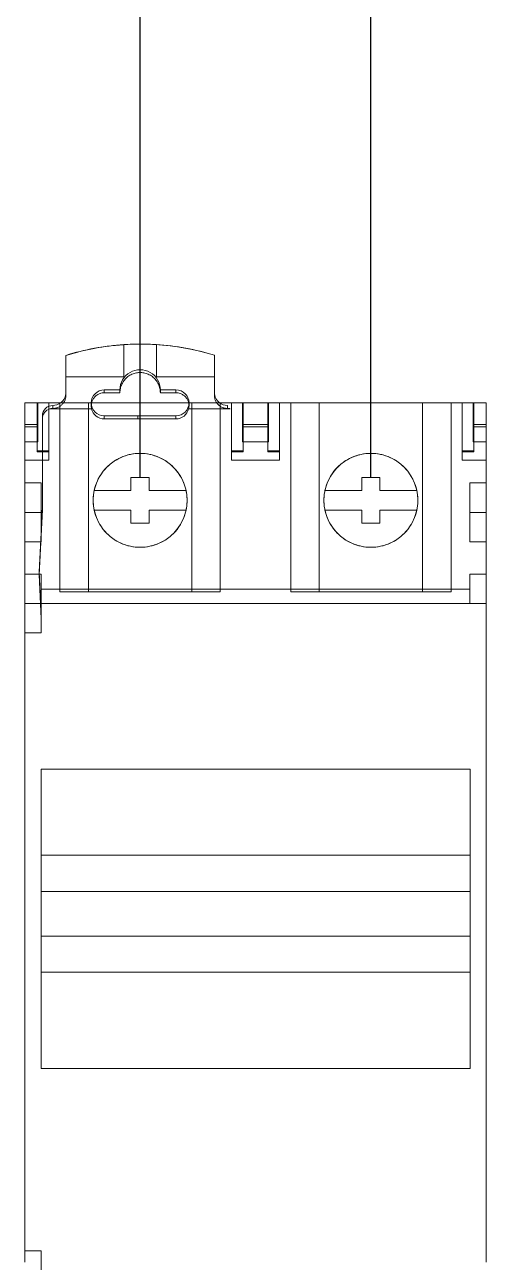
# Model space of a CAD drawing. Header units: inches. Extents: x 14 to 311, y 11 to 221.
# Drawn here: x 49.36 to 63.98, y 124.24 to 163.43 of the extents above; entities that cross this region are included whole.
import ezdxf

# ---------------------------------------------------------------- set-up
doc = ezdxf.new("R2010")
doc.units = ezdxf.units.IN
doc.header["$MEASUREMENT"] = 0

msp = doc.modelspace()

# ---------------------------------------------------------------- linework, layer by layer
for p, q in [((53.015, 149.09), (53.015, 191.012)), ((60.324, 149.09), (60.324, 191.012))]:
    msp.add_line(p, q)
at = {"lineweight": 13}
for p, q in [((51.973, 153.245), (51.711, 153.206)), ((52.236, 153.275), (51.973, 153.245)), ((52.498, 153.297), (52.236, 153.275)), ((52.761, 153.31), (52.498, 153.297)), ((52.498, 152.283), (52.498, 153.299)), ((53.023, 153.314), (52.761, 153.31)), ((53.258, 153.31), (53.023, 153.314)), ((53.492, 153.3), (53.258, 153.31)), ((53.727, 153.283), (53.492, 153.3)), ((53.531, 153.3), (53.531, 152.283)), ((53.961, 153.259), (53.727, 153.283)), ((54.196, 153.228), (53.961, 153.259)), ((50.923, 153.033), (50.661, 152.957)), ((50.661, 152.959), (50.661, 152.283)), ((51.186, 153.1), (50.923, 153.033)), ((51.448, 153.157), (51.186, 153.1)), ((51.711, 153.206), (51.448, 153.157)), ((54.43, 153.19), (54.196, 153.228)), ((54.665, 153.144), (54.43, 153.19)), ((54.899, 153.091), (54.665, 153.144)), ((55.134, 153.03), (54.899, 153.091)), ((55.369, 152.962), (55.134, 153.03)), ((55.369, 152.283), (55.369, 152.964)), ((50.661, 152.283), (52.498, 152.283)), ((50.661, 152.283), (50.661, 151.691)), ((50.661, 152.283), (52.498, 152.283)), ((50.661, 152.283), (50.661, 152.283)), ((52.453, 152.082), (52.436, 152.048)), ((52.473, 152.115), (52.453, 152.082)), ((52.494, 152.147), (52.473, 152.115)), ((52.517, 152.177), (52.494, 152.147)), ((52.498, 152.283), (52.498, 152.283)), ((52.542, 152.207), (52.517, 152.177)), ((52.569, 152.234), (52.542, 152.207)), ((52.597, 152.26), (52.569, 152.234)), ((52.627, 152.284), (52.597, 152.26)), ((52.658, 152.307), (52.627, 152.284)), ((52.69, 152.327), (52.658, 152.307)), ((52.724, 152.345), (52.69, 152.327)), ((52.757, 152.361), (52.724, 152.345)), ((52.792, 152.375), (52.757, 152.361)), ((52.827, 152.387), (52.792, 152.375)), ((52.861, 152.397), (52.827, 152.387)), ((52.896, 152.404), (52.861, 152.397)), ((52.93, 152.41), (52.896, 152.404)), ((52.964, 152.413), (52.93, 152.41)), ((52.998, 152.415), (52.964, 152.413)), ((53.031, 152.415), (52.998, 152.415)), ((53.065, 152.413), (53.031, 152.415)), ((53.099, 152.41), (53.065, 152.413)), ((53.133, 152.404), (53.099, 152.41)), ((53.168, 152.397), (53.133, 152.404)), ((53.203, 152.387), (53.168, 152.397)), ((53.237, 152.375), (53.203, 152.387)), ((53.272, 152.361), (53.237, 152.375)), ((53.305, 152.345), (53.272, 152.361)), ((53.339, 152.327), (53.305, 152.345)), ((53.371, 152.307), (53.339, 152.327)), ((53.402, 152.284), (53.371, 152.307)), ((53.432, 152.26), (53.402, 152.284)), ((53.46, 152.234), (53.432, 152.26)), ((53.487, 152.207), (53.46, 152.234)), ((53.512, 152.177), (53.487, 152.207)), ((53.535, 152.147), (53.512, 152.177)), ((53.531, 152.283), (55.369, 152.283)), ((53.531, 152.283), (55.369, 152.283)), ((53.531, 152.283), (53.531, 152.283)), ((53.557, 152.115), (53.535, 152.147)), ((53.576, 152.082), (53.557, 152.115)), ((53.593, 152.048), (53.576, 152.082)), ((55.369, 152.283), (55.369, 152.283)), ((55.369, 151.691), (55.369, 152.283)), ((50.659, 151.658), (50.661, 151.691)), ((51.627, 151.688), (51.607, 151.672)), ((51.648, 151.703), (51.627, 151.688)), ((51.67, 151.717), (51.648, 151.703)), ((51.694, 151.73), (51.67, 151.717)), ((51.719, 151.741), (51.694, 151.73)), ((51.746, 151.752), (51.719, 151.741)), ((51.775, 151.761), (51.746, 151.752)), ((51.807, 151.767), (51.775, 151.761)), ((51.841, 151.772), (51.807, 151.767)), ((51.879, 151.774), (51.841, 151.772)), ((51.879, 151.866), (52.374, 151.866)), ((51.879, 151.866), (51.879, 151.774)), ((51.879, 151.774), (52.374, 151.774)), ((52.374, 151.866), (52.374, 151.774)), ((52.375, 151.807), (52.374, 151.774)), ((52.378, 151.841), (52.375, 151.807)), ((52.383, 151.875), (52.378, 151.841)), ((52.389, 151.91), (52.383, 151.875)), ((52.398, 151.945), (52.389, 151.91)), ((52.408, 151.98), (52.398, 151.945)), ((52.421, 152.014), (52.408, 151.98)), ((52.436, 152.048), (52.421, 152.014)), ((53.608, 152.014), (53.593, 152.048)), ((53.621, 151.98), (53.608, 152.014)), ((53.631, 151.945), (53.621, 151.98)), ((53.64, 151.91), (53.631, 151.945)), ((53.647, 151.875), (53.64, 151.91)), ((53.651, 151.841), (53.647, 151.875)), ((53.654, 151.807), (53.651, 151.841)), ((53.655, 151.774), (53.654, 151.807)), ((53.655, 151.866), (54.15, 151.866)), ((53.655, 151.866), (53.655, 151.774)), ((53.655, 151.774), (54.15, 151.774)), ((54.15, 151.866), (54.15, 151.774)), ((54.188, 151.772), (54.15, 151.774)), ((54.223, 151.767), (54.188, 151.772)), ((54.254, 151.761), (54.223, 151.767)), ((54.283, 151.752), (54.254, 151.761)), ((54.31, 151.741), (54.283, 151.752)), ((54.335, 151.73), (54.31, 151.741)), ((54.359, 151.717), (54.335, 151.73)), ((54.381, 151.703), (54.359, 151.717)), ((54.402, 151.688), (54.381, 151.703)), ((54.422, 151.672), (54.402, 151.688)), ((55.369, 151.691), (55.37, 151.658)), ((49.36, 151.457), (49.36, 143.652)), ((49.36, 151.457), (49.36, 151.457)), ((49.36, 151.457), (49.36, 151.457)), ((49.36, 151.457), (63.979, 151.457)), ((49.752, 151.457), (49.752, 151.457)), ((49.752, 151.457), (49.752, 151.457)), ((49.752, 151.457), (49.752, 150.692)), ((49.773, 151.457), (49.773, 151.457)), ((49.773, 151.457), (49.773, 150.218)), ((50.124, 151.457), (50.124, 151.457)), ((50.124, 151.457), (50.124, 149.899)), ((50.248, 151.372), (50.248, 151.277)), ((50.308, 151.281), (50.336, 151.286)), ((50.336, 151.286), (50.362, 151.293)), ((50.362, 151.293), (50.386, 151.301)), ((50.386, 151.301), (50.41, 151.31)), ((50.41, 151.31), (50.432, 151.32)), ((50.432, 151.32), (50.453, 151.332)), ((50.453, 151.332), (50.473, 151.344)), ((50.473, 151.344), (50.492, 151.357)), ((50.475, 151.457), (50.475, 145.469)), ((50.492, 151.357), (50.511, 151.372)), ((50.511, 151.372), (50.528, 151.387)), ((50.528, 151.387), (50.544, 151.403)), ((50.544, 151.403), (50.56, 151.42)), ((50.56, 151.42), (50.574, 151.438)), ((50.574, 151.438), (50.588, 151.457)), ((50.588, 151.457), (50.601, 151.478)), ((50.601, 151.478), (50.614, 151.499)), ((50.614, 151.499), (50.625, 151.522)), ((50.625, 151.522), (50.635, 151.546)), ((50.635, 151.546), (50.643, 151.572)), ((50.643, 151.572), (50.651, 151.599)), ((50.651, 151.599), (50.656, 151.627)), ((50.656, 151.627), (50.659, 151.658)), ((51.377, 151.457), (51.377, 145.469)), ((51.466, 151.36), (51.466, 151.454)), ((51.467, 151.394), (51.466, 151.377)), ((51.466, 151.377), (51.466, 151.36)), ((51.466, 151.36), (51.466, 151.345)), ((51.466, 151.345), (51.467, 151.33)), ((51.469, 151.41), (51.467, 151.394)), ((51.467, 151.33), (51.468, 151.315)), ((51.468, 151.315), (51.47, 151.298)), ((51.471, 151.426), (51.469, 151.41)), ((51.47, 151.298), (51.473, 151.282)), ((51.474, 151.442), (51.471, 151.426)), ((51.477, 151.457), (51.474, 151.442)), ((51.485, 151.483), (51.477, 151.457)), ((51.493, 151.508), (51.485, 151.483)), ((51.503, 151.532), (51.493, 151.508)), ((51.514, 151.555), (51.503, 151.532)), ((51.527, 151.576), (51.514, 151.555)), ((51.541, 151.597), (51.527, 151.576)), ((51.555, 151.617), (51.541, 151.597)), ((51.571, 151.636), (51.555, 151.617)), ((51.589, 151.654), (51.571, 151.636)), ((51.607, 151.672), (51.589, 151.654)), ((54.44, 151.654), (54.422, 151.672)), ((54.458, 151.636), (54.44, 151.654)), ((54.474, 151.617), (54.458, 151.636)), ((54.489, 151.597), (54.474, 151.617)), ((54.502, 151.576), (54.489, 151.597)), ((54.515, 151.555), (54.502, 151.576)), ((54.526, 151.532), (54.515, 151.555)), ((54.536, 151.508), (54.526, 151.532)), ((54.545, 151.483), (54.536, 151.508)), ((54.552, 151.457), (54.545, 151.483)), ((54.555, 151.442), (54.552, 151.457)), ((54.558, 151.426), (54.555, 151.442)), ((54.556, 151.282), (54.559, 151.298)), ((54.56, 151.41), (54.558, 151.426)), ((54.559, 151.298), (54.561, 151.315)), ((54.562, 151.394), (54.56, 151.41)), ((54.561, 151.315), (54.562, 151.33)), ((54.563, 151.377), (54.562, 151.394)), ((54.562, 151.33), (54.563, 151.345)), ((54.563, 151.454), (54.563, 151.36)), ((54.563, 151.36), (54.563, 151.377)), ((54.563, 151.345), (54.563, 151.36)), ((54.652, 151.457), (54.652, 145.469)), ((55.37, 151.658), (55.373, 151.627)), ((55.373, 151.627), (55.378, 151.599)), ((55.378, 151.599), (55.386, 151.572)), ((55.386, 151.572), (55.394, 151.546)), ((55.394, 151.546), (55.404, 151.522)), ((55.404, 151.522), (55.415, 151.499)), ((55.415, 151.499), (55.428, 151.478)), ((55.428, 151.478), (55.441, 151.457)), ((55.441, 151.457), (55.455, 151.438)), ((55.455, 151.438), (55.469, 151.42)), ((55.469, 151.42), (55.485, 151.403)), ((55.485, 151.403), (55.501, 151.387)), ((55.501, 151.387), (55.519, 151.372)), ((55.519, 151.372), (55.537, 151.357)), ((55.537, 151.357), (55.556, 151.344)), ((55.554, 151.457), (55.554, 145.469)), ((55.556, 151.344), (55.576, 151.332)), ((55.576, 151.332), (55.597, 151.32)), ((55.597, 151.32), (55.619, 151.31)), ((55.619, 151.31), (55.643, 151.301)), ((55.643, 151.301), (55.667, 151.293)), ((55.667, 151.293), (55.693, 151.286)), ((55.693, 151.286), (55.721, 151.281)), ((55.781, 151.372), (55.781, 151.277)), ((55.905, 151.457), (55.905, 151.457)), ((55.905, 151.457), (55.905, 149.899)), ((56.256, 151.457), (56.256, 151.457)), ((56.256, 151.457), (56.256, 150.218)), ((56.277, 151.457), (56.277, 151.457)), ((56.277, 151.457), (56.277, 151.457)), ((56.277, 151.457), (56.277, 150.692)), ((57.062, 151.457), (57.062, 151.457)), ((57.062, 151.457), (57.062, 151.457)), ((57.062, 151.457), (57.062, 150.692)), ((57.082, 151.457), (57.082, 151.457)), ((57.082, 151.457), (57.082, 150.218)), ((57.433, 151.457), (57.433, 149.899)), ((57.433, 151.457), (57.433, 151.457)), ((57.785, 151.457), (57.785, 145.469)), ((58.687, 151.457), (58.687, 145.469)), ((61.962, 151.457), (61.962, 145.469)), ((62.864, 151.457), (62.864, 145.469)), ((63.215, 151.457), (63.215, 151.457)), ((63.215, 151.457), (63.215, 149.899)), ((63.566, 151.457), (63.566, 151.457)), ((63.566, 151.457), (63.566, 150.218)), ((63.587, 151.457), (63.587, 151.457)), ((63.587, 151.457), (63.587, 151.457)), ((63.587, 151.457), (63.587, 150.692)), ((63.979, 151.457), (63.979, 151.457)), ((63.979, 151.457), (63.979, 151.457)), ((63.979, 151.457), (63.979, 143.652)), ((49.917, 151.042), (49.917, 150.947)), ((49.917, 150.947), (49.917, 148.063)), ((50.17, 151.268), (50.158, 151.264)), ((50.158, 151.264), (51.477, 151.264)), ((50.183, 151.271), (50.17, 151.268)), ((50.196, 151.273), (50.183, 151.271)), ((50.209, 151.275), (50.196, 151.273)), ((50.222, 151.276), (50.209, 151.275)), ((50.235, 151.277), (50.222, 151.276)), ((50.248, 151.277), (50.235, 151.277)), ((50.248, 151.277), (50.279, 151.278)), ((50.279, 151.278), (50.308, 151.281)), ((51.473, 151.282), (51.477, 151.264)), ((51.879, 151.042), (51.879, 150.947)), ((52.941, 151.042), (51.879, 151.042)), ((52.941, 150.947), (51.879, 150.947)), ((54.15, 151.042), (52.941, 151.042)), ((52.941, 151.042), (52.941, 150.947)), ((54.15, 150.947), (52.941, 150.947)), ((54.15, 151.042), (54.15, 150.947)), ((54.552, 151.264), (54.556, 151.282)), ((54.552, 151.264), (55.871, 151.264)), ((55.721, 151.281), (55.75, 151.278)), ((55.75, 151.278), (55.781, 151.277)), ((55.795, 151.277), (55.781, 151.277)), ((55.808, 151.276), (55.795, 151.277)), ((55.82, 151.275), (55.808, 151.276)), ((55.833, 151.273), (55.82, 151.275)), ((55.846, 151.271), (55.833, 151.273)), ((55.859, 151.268), (55.846, 151.271)), ((55.871, 151.264), (55.859, 151.268)), ((49.36, 150.766), (49.752, 150.766)), ((49.36, 150.692), (49.752, 150.692)), ((49.752, 150.692), (49.752, 149.899)), ((56.277, 150.766), (57.062, 150.766)), ((56.277, 150.692), (56.277, 149.899)), ((57.062, 150.692), (56.277, 150.692)), ((57.062, 150.692), (57.062, 149.899)), ((63.979, 150.766), (63.587, 150.766)), ((63.587, 150.692), (63.587, 149.899)), ((63.979, 150.692), (63.587, 150.692)), ((49.36, 150.218), (49.36, 150.218)), ((49.36, 150.218), (49.773, 150.218)), ((49.773, 150.218), (49.773, 150.218)), ((56.256, 150.218), (57.082, 150.218)), ((56.256, 150.218), (56.256, 150.218)), ((57.082, 150.218), (57.082, 150.218)), ((63.979, 150.218), (63.566, 150.218)), ((63.566, 150.218), (63.566, 150.218)), ((63.979, 150.218), (63.979, 150.218)), ((49.752, 149.934), (50.124, 149.934)), ((49.752, 149.899), (50.124, 149.899)), ((50.124, 149.64), (50.124, 149.899)), ((52.343, 149.694), (52.406, 149.724)), ((52.406, 149.724), (52.471, 149.751)), ((52.471, 149.751), (52.536, 149.775)), ((52.536, 149.775), (52.603, 149.796)), ((52.603, 149.796), (52.67, 149.814)), ((52.67, 149.814), (52.738, 149.828)), ((52.738, 149.828), (52.806, 149.839)), ((52.806, 149.839), (52.875, 149.848)), ((52.875, 149.848), (52.944, 149.852)), ((52.944, 149.852), (53.015, 149.854)), ((53.015, 149.854), (53.085, 149.852)), ((53.015, 149.854), (53.015, 149.854)), ((53.085, 149.852), (53.154, 149.848)), ((53.154, 149.848), (53.223, 149.839)), ((53.223, 149.839), (53.291, 149.828)), ((53.291, 149.828), (53.359, 149.814)), ((53.359, 149.814), (53.426, 149.796)), ((53.426, 149.796), (53.493, 149.775)), ((53.493, 149.775), (53.558, 149.751)), ((53.558, 149.751), (53.623, 149.724)), ((53.623, 149.724), (53.686, 149.694)), ((56.277, 149.934), (55.905, 149.934)), ((55.905, 149.64), (55.905, 149.899)), ((56.277, 149.899), (55.905, 149.899)), ((57.062, 149.934), (57.433, 149.934)), ((57.062, 149.899), (57.433, 149.899)), ((57.433, 149.64), (57.433, 149.899)), ((59.652, 149.694), (59.715, 149.724)), ((59.715, 149.724), (59.78, 149.751)), ((59.78, 149.751), (59.845, 149.775)), ((59.845, 149.775), (59.912, 149.796)), ((59.912, 149.796), (59.979, 149.813)), ((59.979, 149.813), (60.047, 149.828)), ((60.047, 149.828), (60.116, 149.839)), ((60.116, 149.839), (60.185, 149.848)), ((60.185, 149.848), (60.254, 149.852)), ((60.254, 149.852), (60.324, 149.854)), ((60.324, 149.854), (60.324, 149.854)), ((60.324, 149.854), (60.394, 149.852)), ((60.394, 149.852), (60.464, 149.848)), ((60.464, 149.848), (60.533, 149.839)), ((60.533, 149.839), (60.601, 149.828)), ((60.601, 149.828), (60.669, 149.814)), ((60.669, 149.814), (60.736, 149.796)), ((60.736, 149.796), (60.803, 149.775)), ((60.803, 149.775), (60.869, 149.751)), ((60.869, 149.751), (60.933, 149.724)), ((60.933, 149.724), (60.996, 149.694)), ((63.587, 149.934), (63.215, 149.934)), ((63.215, 149.64), (63.215, 149.899)), ((63.587, 149.899), (63.215, 149.899)), ((50.124, 149.64), (49.36, 149.64)), ((51.859, 149.303), (51.904, 149.356)), ((51.904, 149.356), (51.952, 149.407)), ((51.952, 149.407), (52.002, 149.456)), ((52.002, 149.456), (52.054, 149.502)), ((52.054, 149.502), (52.108, 149.545)), ((52.108, 149.545), (52.164, 149.587)), ((52.164, 149.587), (52.222, 149.625)), ((52.222, 149.625), (52.282, 149.661)), ((52.282, 149.661), (52.343, 149.694)), ((53.686, 149.694), (53.747, 149.661)), ((53.747, 149.661), (53.807, 149.625)), ((53.807, 149.625), (53.865, 149.587)), ((53.865, 149.587), (53.921, 149.546)), ((53.921, 149.546), (53.975, 149.502)), ((53.975, 149.502), (54.027, 149.456)), ((54.027, 149.456), (54.077, 149.407)), ((54.077, 149.407), (54.125, 149.356)), ((54.125, 149.356), (54.17, 149.303)), ((57.433, 149.64), (55.905, 149.64)), ((59.168, 149.302), (59.213, 149.355)), ((59.213, 149.355), (59.261, 149.406)), ((59.261, 149.406), (59.31, 149.455)), ((59.31, 149.455), (59.362, 149.501)), ((59.362, 149.501), (59.416, 149.545)), ((59.416, 149.545), (59.473, 149.586)), ((59.473, 149.586), (59.531, 149.625)), ((59.531, 149.625), (59.591, 149.66)), ((59.591, 149.66), (59.652, 149.694)), ((60.996, 149.694), (61.058, 149.661)), ((61.058, 149.661), (61.118, 149.625)), ((61.118, 149.625), (61.176, 149.586)), ((61.176, 149.586), (61.232, 149.545)), ((61.232, 149.545), (61.286, 149.501)), ((61.286, 149.501), (61.338, 149.455)), ((61.338, 149.455), (61.388, 149.406)), ((61.388, 149.406), (61.435, 149.355)), ((61.435, 149.355), (61.48, 149.302)), ((63.979, 149.64), (63.215, 149.64)), ((51.619, 148.881), (51.645, 148.945)), ((51.645, 148.945), (51.673, 149.009)), ((51.673, 149.009), (51.705, 149.071)), ((51.705, 149.071), (51.739, 149.131)), ((51.739, 149.131), (51.776, 149.19)), ((51.776, 149.19), (51.816, 149.248)), ((51.816, 149.248), (51.859, 149.303)), ((52.725, 149.09), (52.725, 148.677)), ((53.304, 149.09), (52.725, 149.09)), ((52.725, 149.09), (52.725, 149.09)), ((53.304, 148.677), (53.304, 149.09)), ((53.304, 149.09), (53.304, 149.09)), ((54.17, 149.303), (54.212, 149.248)), ((54.212, 149.248), (54.252, 149.191)), ((54.252, 149.191), (54.29, 149.132)), ((54.29, 149.132), (54.324, 149.071)), ((54.324, 149.071), (54.356, 149.009)), ((54.356, 149.009), (54.384, 148.946)), ((54.384, 148.946), (54.41, 148.881)), ((58.929, 148.88), (58.954, 148.945)), ((58.954, 148.945), (58.982, 149.008)), ((58.982, 149.008), (59.014, 149.07)), ((59.014, 149.07), (59.048, 149.13)), ((59.048, 149.13), (59.086, 149.189)), ((59.086, 149.189), (59.126, 149.247)), ((59.126, 149.247), (59.168, 149.302)), ((60.035, 149.09), (60.035, 148.677)), ((60.613, 149.09), (60.035, 149.09)), ((60.035, 149.09), (60.035, 149.09)), ((60.613, 148.677), (60.613, 149.09)), ((60.613, 149.09), (60.613, 149.09)), ((61.48, 149.302), (61.523, 149.247)), ((61.523, 149.247), (61.563, 149.19)), ((61.563, 149.19), (61.6, 149.131)), ((61.6, 149.131), (61.634, 149.07)), ((61.634, 149.07), (61.666, 149.008)), ((61.666, 149.008), (61.694, 148.945)), ((61.694, 148.945), (61.72, 148.881)), ((49.876, 148.917), (49.36, 148.917)), ((49.876, 148.917), (49.876, 147.987)), ((51.531, 148.472), (51.538, 148.542)), ((51.538, 148.542), (51.548, 148.611)), ((51.548, 148.611), (51.561, 148.68)), ((51.56, 148.677), (51.56, 148.677)), ((51.56, 148.677), (51.561, 148.677)), ((51.561, 148.68), (51.577, 148.748)), ((51.561, 148.677), (52.725, 148.677)), ((51.577, 148.748), (51.597, 148.815)), ((51.597, 148.815), (51.619, 148.881)), ((52.725, 148.677), (52.725, 148.677)), ((54.469, 148.677), (53.304, 148.677)), ((53.304, 148.677), (53.304, 148.677)), ((54.41, 148.881), (54.432, 148.815)), ((54.432, 148.815), (54.452, 148.748)), ((54.452, 148.748), (54.468, 148.68)), ((54.468, 148.68), (54.481, 148.612)), ((54.469, 148.677), (54.469, 148.677)), ((54.469, 148.677), (54.469, 148.677)), ((54.481, 148.612), (54.491, 148.542)), ((54.491, 148.542), (54.498, 148.473)), ((58.841, 148.472), (58.848, 148.541)), ((58.848, 148.541), (58.858, 148.61)), ((58.858, 148.61), (58.871, 148.679)), ((58.87, 148.677), (58.87, 148.677)), ((58.87, 148.677), (58.87, 148.677)), ((58.87, 148.677), (60.035, 148.677)), ((58.871, 148.679), (58.887, 148.747)), ((58.887, 148.747), (58.906, 148.814)), ((58.906, 148.814), (58.929, 148.88)), ((60.035, 148.677), (60.035, 148.677)), ((61.778, 148.677), (60.613, 148.677)), ((60.613, 148.677), (60.613, 148.677)), ((61.72, 148.881), (61.742, 148.815)), ((61.742, 148.815), (61.761, 148.748)), ((61.761, 148.748), (61.778, 148.68)), ((61.778, 148.68), (61.791, 148.611)), ((61.778, 148.677), (61.778, 148.677)), ((61.778, 148.677), (61.778, 148.677)), ((61.791, 148.611), (61.801, 148.542)), ((61.801, 148.542), (61.807, 148.473)), ((63.463, 148.917), (63.463, 147.987)), ((63.979, 148.917), (63.463, 148.917)), ((49.917, 148.158), (49.814, 146.099)), ((51.528, 148.403), (51.531, 148.472)), ((51.528, 148.334), (51.528, 148.403)), ((51.528, 148.367), (51.528, 148.367)), ((51.531, 148.264), (51.528, 148.334)), ((51.538, 148.195), (51.531, 148.264)), ((51.548, 148.125), (51.538, 148.195)), ((54.491, 148.195), (54.481, 148.126)), ((54.498, 148.265), (54.491, 148.195)), ((54.498, 148.473), (54.501, 148.404)), ((54.501, 148.334), (54.498, 148.265)), ((54.501, 148.404), (54.501, 148.334)), ((54.501, 148.367), (54.501, 148.367)), ((58.838, 148.402), (58.841, 148.472)), ((58.838, 148.333), (58.838, 148.402)), ((58.838, 148.367), (58.838, 148.367)), ((58.841, 148.263), (58.838, 148.333)), ((58.848, 148.194), (58.841, 148.263)), ((58.858, 148.125), (58.848, 148.194)), ((61.801, 148.195), (61.791, 148.126)), ((61.807, 148.264), (61.801, 148.195)), ((61.807, 148.473), (61.811, 148.403)), ((61.811, 148.334), (61.807, 148.264)), ((61.811, 148.403), (61.811, 148.334)), ((61.811, 148.367), (61.811, 148.367)), ((49.36, 147.987), (49.876, 147.987)), ((49.36, 147.987), (49.876, 147.987)), ((49.917, 148.063), (49.814, 146.004)), ((49.876, 147.987), (49.876, 147.058)), ((51.561, 148.057), (51.548, 148.125)), ((51.56, 148.058), (51.56, 148.058)), ((51.56, 148.058), (51.561, 148.058)), ((51.561, 148.058), (52.725, 148.058)), ((51.577, 147.989), (51.561, 148.057)), ((51.596, 147.921), (51.577, 147.989)), ((51.619, 147.855), (51.596, 147.921)), ((51.644, 147.791), (51.619, 147.855)), ((51.673, 147.727), (51.644, 147.791)), ((52.725, 148.058), (52.725, 148.058)), ((52.725, 148.058), (52.725, 147.645)), ((54.469, 148.058), (53.304, 148.058)), ((53.304, 148.058), (53.304, 148.058)), ((53.304, 147.645), (53.304, 148.058)), ((54.385, 147.791), (54.357, 147.728)), ((54.411, 147.856), (54.385, 147.791)), ((54.433, 147.922), (54.411, 147.856)), ((54.452, 147.989), (54.433, 147.922)), ((54.468, 148.057), (54.452, 147.989)), ((54.481, 148.126), (54.468, 148.057)), ((54.469, 148.058), (54.469, 148.058)), ((54.469, 148.058), (54.469, 148.058)), ((58.871, 148.056), (58.858, 148.125)), ((58.87, 148.058), (58.87, 148.058)), ((58.87, 148.058), (58.87, 148.058)), ((58.87, 148.058), (60.035, 148.058)), ((58.887, 147.988), (58.871, 148.056)), ((58.906, 147.921), (58.887, 147.988)), ((58.929, 147.855), (58.906, 147.921)), ((58.954, 147.79), (58.929, 147.855)), ((58.982, 147.727), (58.954, 147.79)), ((60.035, 148.058), (60.035, 148.058)), ((60.035, 148.058), (60.035, 147.645)), ((61.778, 148.058), (60.613, 148.058)), ((60.613, 148.058), (60.613, 148.058)), ((60.613, 147.645), (60.613, 148.058)), ((61.695, 147.791), (61.666, 147.728)), ((61.72, 147.856), (61.695, 147.791)), ((61.743, 147.922), (61.72, 147.856)), ((61.762, 147.989), (61.743, 147.922)), ((61.778, 148.057), (61.762, 147.989)), ((61.791, 148.126), (61.778, 148.057)), ((61.778, 148.058), (61.778, 148.058)), ((61.778, 148.058), (61.778, 148.058)), ((63.463, 147.987), (63.463, 147.058)), ((63.979, 147.987), (63.463, 147.987)), ((63.979, 147.987), (63.463, 147.987)), ((51.704, 147.665), (51.673, 147.727)), ((51.738, 147.605), (51.704, 147.665)), ((51.776, 147.545), (51.738, 147.605)), ((51.816, 147.488), (51.776, 147.545)), ((51.858, 147.433), (51.816, 147.488)), ((51.904, 147.379), (51.858, 147.433)), ((51.951, 147.328), (51.904, 147.379)), ((52.725, 147.645), (53.304, 147.645)), ((52.725, 147.645), (52.725, 147.645)), ((53.304, 147.645), (53.304, 147.645)), ((54.126, 147.38), (54.078, 147.329)), ((54.171, 147.433), (54.126, 147.38)), ((54.214, 147.488), (54.171, 147.433)), ((54.254, 147.546), (54.214, 147.488)), ((54.291, 147.605), (54.254, 147.546)), ((54.325, 147.666), (54.291, 147.605)), ((54.357, 147.728), (54.325, 147.666)), ((59.014, 147.665), (58.982, 147.727)), ((59.048, 147.604), (59.014, 147.665)), ((59.086, 147.545), (59.048, 147.604)), ((59.126, 147.488), (59.086, 147.545)), ((59.168, 147.433), (59.126, 147.488)), ((59.213, 147.379), (59.168, 147.433)), ((59.261, 147.328), (59.213, 147.379)), ((60.035, 147.645), (60.613, 147.645)), ((60.035, 147.645), (60.035, 147.645)), ((60.613, 147.645), (60.613, 147.645)), ((61.435, 147.38), (61.388, 147.329)), ((61.481, 147.433), (61.435, 147.38)), ((61.523, 147.488), (61.481, 147.433)), ((61.563, 147.546), (61.523, 147.488)), ((61.601, 147.605), (61.563, 147.546)), ((61.635, 147.665), (61.601, 147.605)), ((61.666, 147.728), (61.635, 147.665)), ((49.876, 147.058), (49.36, 147.058)), ((52.001, 147.28), (51.951, 147.328)), ((52.053, 147.233), (52.001, 147.28)), ((52.107, 147.19), (52.053, 147.233)), ((52.163, 147.148), (52.107, 147.19)), ((52.221, 147.11), (52.163, 147.148)), ((52.281, 147.074), (52.221, 147.11)), ((52.343, 147.041), (52.281, 147.074)), ((52.406, 147.011), (52.343, 147.041)), ((52.47, 146.984), (52.406, 147.011)), ((52.536, 146.96), (52.47, 146.984)), ((53.559, 146.984), (53.493, 146.96)), ((53.623, 147.011), (53.559, 146.984)), ((53.686, 147.041), (53.623, 147.011)), ((53.748, 147.074), (53.686, 147.041)), ((53.808, 147.11), (53.748, 147.074)), ((53.866, 147.149), (53.808, 147.11)), ((53.922, 147.19), (53.866, 147.149)), ((53.976, 147.234), (53.922, 147.19)), ((54.028, 147.28), (53.976, 147.234)), ((54.078, 147.329), (54.028, 147.28)), ((59.311, 147.28), (59.261, 147.328)), ((59.363, 147.233), (59.311, 147.28)), ((59.417, 147.19), (59.363, 147.233)), ((59.473, 147.148), (59.417, 147.19)), ((59.531, 147.11), (59.473, 147.148)), ((59.591, 147.074), (59.531, 147.11)), ((59.653, 147.041), (59.591, 147.074)), ((59.716, 147.011), (59.653, 147.041)), ((59.78, 146.984), (59.716, 147.011)), ((59.846, 146.96), (59.78, 146.984)), ((60.868, 146.984), (60.803, 146.96)), ((60.933, 147.011), (60.868, 146.984)), ((60.996, 147.041), (60.933, 147.011)), ((61.058, 147.074), (60.996, 147.041)), ((61.118, 147.11), (61.058, 147.074)), ((61.176, 147.149), (61.118, 147.11)), ((61.232, 147.19), (61.176, 147.149)), ((61.286, 147.234), (61.232, 147.19)), ((61.338, 147.28), (61.286, 147.234)), ((61.388, 147.329), (61.338, 147.28)), ((63.979, 147.058), (63.463, 147.058)), ((52.603, 146.939), (52.536, 146.96)), ((52.67, 146.921), (52.603, 146.939)), ((52.738, 146.907), (52.67, 146.921)), ((52.806, 146.895), (52.738, 146.907)), ((52.875, 146.887), (52.806, 146.895)), ((52.944, 146.882), (52.875, 146.887)), ((53.015, 146.881), (52.944, 146.882)), ((53.085, 146.882), (53.015, 146.881)), ((53.015, 146.881), (53.015, 146.881)), ((53.154, 146.887), (53.085, 146.882)), ((53.223, 146.895), (53.154, 146.887)), ((53.291, 146.907), (53.223, 146.895)), ((53.359, 146.921), (53.291, 146.907)), ((53.427, 146.939), (53.359, 146.921)), ((53.493, 146.96), (53.427, 146.939)), ((59.912, 146.939), (59.846, 146.96)), ((59.98, 146.921), (59.912, 146.939)), ((60.048, 146.907), (59.98, 146.921)), ((60.116, 146.895), (60.048, 146.907)), ((60.185, 146.887), (60.116, 146.895)), ((60.254, 146.882), (60.185, 146.887)), ((60.324, 146.881), (60.254, 146.882)), ((60.394, 146.882), (60.324, 146.881)), ((60.324, 146.881), (60.324, 146.881)), ((60.464, 146.887), (60.394, 146.882)), ((60.533, 146.895), (60.464, 146.887)), ((60.601, 146.907), (60.533, 146.895)), ((60.669, 146.921), (60.601, 146.907)), ((60.736, 146.939), (60.669, 146.921)), ((60.803, 146.96), (60.736, 146.939)), ((49.876, 146.027), (49.36, 146.027)), ((49.814, 146.099), (49.876, 144.718)), ((49.814, 146.099), (49.814, 146.004)), ((49.814, 146.004), (49.876, 144.623)), ((49.876, 146.027), (49.876, 145.098)), ((63.463, 146.027), (63.463, 145.098)), ((63.979, 146.027), (63.463, 146.027)), ((63.463, 145.552), (49.876, 145.552)), ((51.377, 145.469), (50.475, 145.469)), ((51.377, 145.469), (54.652, 145.469)), ((55.554, 145.469), (54.652, 145.469)), ((58.687, 145.469), (57.785, 145.469)), ((58.687, 145.469), (61.962, 145.469)), ((62.864, 145.469), (61.962, 145.469)), ((49.36, 145.098), (49.876, 145.098)), ((49.36, 145.098), (49.876, 145.098)), ((49.876, 145.098), (49.876, 144.169)), ((63.463, 145.098), (49.876, 145.098)), ((49.876, 145.098), (63.463, 145.098)), ((63.979, 145.098), (63.463, 145.098)), ((63.979, 145.098), (63.463, 145.098)), ((49.876, 144.718), (49.876, 144.623)), ((49.876, 144.169), (49.36, 144.169)), ((49.36, 143.652), (49.36, 136.423)), ((49.36, 143.652), (49.36, 143.652)), ((63.979, 143.652), (63.979, 143.652)), ((63.979, 143.652), (63.979, 136.423)), ((49.36, 141.587), (49.36, 141.587)), ((49.36, 141.587), (49.36, 141.587)), ((63.979, 141.587), (63.979, 141.587)), ((63.979, 141.587), (63.979, 141.587)), ((49.36, 136.341), (49.36, 136.423)), ((49.36, 136.423), (49.36, 136.423)), ((63.979, 136.423), (63.979, 136.423)), ((63.979, 136.341), (63.979, 136.423)), ((49.36, 136.341), (49.36, 136.258)), ((49.36, 136.258), (49.36, 136.083)), ((49.36, 136.258), (49.36, 136.258)), ((49.36, 136.083), (49.36, 135.39)), ((63.979, 136.341), (63.979, 136.258)), ((63.979, 136.258), (63.979, 136.258)), ((63.979, 136.258), (63.979, 136.083)), ((63.979, 136.083), (63.979, 135.39)), ((49.36, 135.063), (49.36, 135.39)), ((63.979, 135.063), (63.979, 135.39)), ((49.36, 135.063), (49.36, 131.707)), ((63.979, 135.063), (63.979, 131.707)), ((49.36, 131.707), (49.36, 129.642)), ((63.979, 129.642), (63.979, 131.707)), ((49.36, 129.642), (49.36, 125.068)), ((63.979, 129.642), (63.979, 125.068)), ((49.36, 126.843), (49.36, 126.843)), ((63.979, 126.843), (63.979, 126.843)), ((49.36, 125.068), (49.36, 124.237)), ((49.36, 125.068), (49.36, 125.068)), ((63.979, 125.068), (63.979, 125.068)), ((63.979, 125.068), (63.979, 124.237)), ((49.876, 124.593), (49.36, 124.593)), ((49.876, 124.593), (49.876, 123.664))]:
    msp.add_line(p, q, dxfattribs=at)
for points in [[(49.883, 139.849), (63.465, 139.849), (63.465, 130.368), (49.883, 130.368)], [(49.883, 137.129), (63.465, 137.129), (63.465, 133.427), (49.883, 133.427)], [(49.883, 135.98), (63.465, 135.98), (63.465, 134.559), (49.883, 134.559)]]:
    msp.add_lwpolyline(points, close=True, dxfattribs=at)
for centre, start, end in [((53.015, 148.367), 101.9798, 125.9801), ((53.015, 148.367), 78.0278, 101.9798), ((53.015, 148.367), 54.0288, 78.0278), ((60.324, 148.367), 101.9902, 126.0209), ((60.324, 148.367), 78.0159, 101.9902), ((60.324, 148.367), 53.9845, 78.0159), ((53.015, 148.367), 137.956, 167.9753), ((53.015, 148.367), 125.9801, 137.956), ((53.015, 148.367), 45.0562, 54.0288), ((53.015, 148.367), 12.0247, 45.0562), ((60.324, 148.367), 138.0021, 167.9753), ((60.324, 148.367), 126.0209, 138.0021), ((60.324, 148.367), 41.9891, 53.9845), ((60.324, 148.367), 12.0247, 41.9891), ((53.015, 148.367), 167.9753, 173.9765), ((53.015, 148.367), 6.0448, 12.0247), ((60.324, 148.367), 167.9753, 174.0099), ((60.324, 148.367), 6.0268, 12.0247), ((53.015, 148.367), 173.9765, 180), ((53.015, 148.367), 180, 185.9535), ((53.015, 148.367), 185.9535, 192.0247), ((53.015, 148.367), 347.9753, 354.0674), ((53.015, 148.367), 0, 6.0448), ((53.015, 148.367), 354.0674, 0), ((60.324, 148.367), 174.0099, 180), ((60.324, 148.367), 180, 185.9818), ((60.324, 148.367), 185.9818, 192.0247), ((60.324, 148.367), 347.9753, 354.0547), ((60.324, 148.367), 0, 6.0268), ((60.324, 148.367), 354.0547, 0), ((53.015, 148.367), 192.0247, 221.9765), ((53.015, 148.367), 318.0119, 347.9753), ((60.324, 148.367), 192.0247, 225.0047), ((60.324, 148.367), 318.011, 347.9753), ((53.015, 148.367), 221.9765, 233.9927), ((53.015, 148.367), 306.0176, 318.0119), ((60.324, 148.367), 306.0184, 318.011), ((53.015, 148.367), 233.9927, 258.0219), ((53.015, 148.367), 281.9848, 306.0176), ((60.324, 148.367), 225.0047, 233.99), ((60.324, 148.367), 233.99, 258.0222), ((60.324, 148.367), 281.9839, 306.0184), ((53.015, 148.367), 258.0219, 281.9848), ((60.324, 148.367), 258.0222, 281.9839)]:
    msp.add_arc(centre, 1.487, start, end, dxfattribs=at)
for centre, major_axis, ratio, start_param, end_param in [((53.023, 145.325), (7.991, 0), 0.999999, 1.63654, 1.870954), ((53.023, 145.324), (-7.991, 0), 0.999999, -1.570796, -1.505053), ((53.023, 145.324), (-7.991, 0), 0.999999, -1.634342, -1.570796), ((53.023, 145.325), (7.991, 0), 0.999999, 1.272933, 1.50725), ((53.015, 151.866), (0.64, 0), 0.99757, 0, 3.141593), ((50.248, 151.784), (0.413, 0), 0.99757, -0.916798, 0), ((51.879, 151.454), (0.413, 0), 0.99757, 1.570796, 3.141593), ((54.15, 151.454), (0.413, 0), 0.99757, 0, 1.570796), ((55.781, 151.784), (0.413, 0), 0.99757, 3.141593, 4.058391), ((50.248, 151.042), (-0.33, 0), 0.99757, -1.570796, 0), ((50.248, 151.784), (0.413, 0), 0.99757, -1.570796, -0.916798), ((51.879, 151.454), (0.413, 0), 0.99757, 3.141593, 4.712389), ((54.15, 151.454), (0.413, 0), 0.99757, -1.570796, 0), ((55.781, 151.784), (0.413, 0), 0.99757, -2.224794, -1.570796), ((50.248, 150.947), (-0.33, 0), 0.99757, -1.295233, 0), ((51.879, 151.359), (0.413, 0), 0.99757, -2.909328, -1.570796), ((54.15, 151.359), (0.413, 0), 0.99757, -1.570796, -0.232265)]:
    msp.add_ellipse(centre, major_axis=major_axis, ratio=ratio, start_param=start_param, end_param=end_param, dxfattribs=at)

doc.saveas('drawing.dxf')
